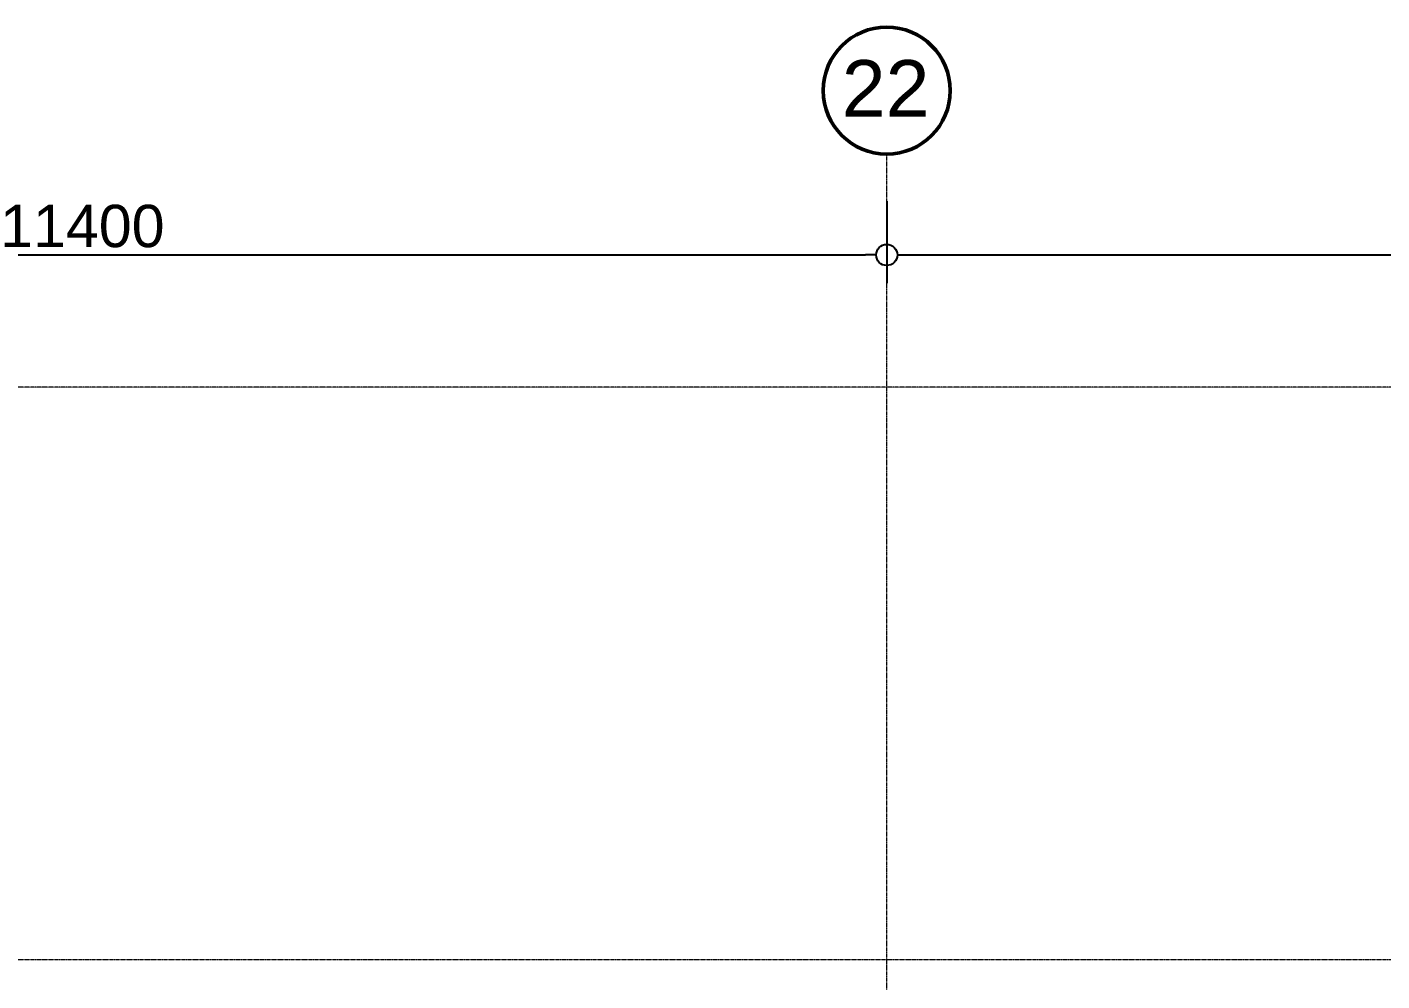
# Model space of a CAD drawing. Header units: millimetres. Extents: x -726012 to -647389, y -20772 to 18805.
# Drawn here: x -682374 to -672774, y 12043 to 18805 of the extents above; entities that cross this region are included whole.
import ezdxf

# ---------------------------------------------------------------- set-up
doc = ezdxf.new("R2010")
doc.units = ezdxf.units.MM
doc.linetypes.add('DPA_Grid _ Level 100', pattern=[10, 5.5, -1.6, 1.3, -1.6])
for name, color, linetype, lineweight in [('A-ANNO-DIMS', 1, 'Continuous', 9), ('S-GRID', 251, 'Continuous', 9), ('S-GRID-IDEN', 3, 'Continuous', 50)]:
    doc.layers.add(name, color=color, linetype=linetype, lineweight=lineweight)
doc.styles.add('Arial', font='arial.ttf', dxfattribs={"height": 400})
doc.styles.add('Arial_2', font='arial.ttf', dxfattribs={"height": 300})
doc.dimstyles.new('DPA-DIM-3_0_C-C', dxfattribs={"dimscale": 304.8, "dimtxt": 306.07782, "dimasz": 0.492126, "dimexe": 0.656168, "dimexo": 0.0625, "dimgap": 0.164042, "dimtad": 1, "dimdec": 0, "dimzin": 0, "dimdsep": 46, "dimtxsty": 'Arial_2', "dimblk1": 'DOTBLANK', "dimblk2": 'DOTBLANK', "dimsah": 1, "dimcen": 0.09, "dimdle": 0.656168, "dimadec": 8, "dimazin": 0, "dimtfac": 1, "dimtdec": 4, "dimtix": 1, "dimtmove": 0, "dimatfit": 3, "dimfxl": 1.312336, "dimfxlon": 1, "dimtvp": 1, "dimtolj": 1, "dimtzin": 0, "dimarcsym": 2})

# ---------------------------------------------------------------- blocks, each defined once
blk = doc.blocks.new('Grid - 100 Scale-2291345-4233-01 ENLARGED MULTI-PURPOSE LEVEL - REFLECTED CEILING PLAN - SHEET 4')
at = {"layer": 'S-GRID-IDEN'}
blk.add_circle((0, 0), 4.5, dxfattribs=at)
blk = doc.blocks.new('_DotBlank')
at = {"color": 0, "linetype": 'ByBlock', "lineweight": -2}
blk.add_line((-0.5, 0), (-1, 0), dxfattribs=at)
blk.add_circle((0, 0), 0.5, dxfattribs=at)
blk = doc.blocks.new('*D1073')
at = {"layer": 'A-ANNO-DIMS', "color": 0, "lineweight": -2, "transparency": 16777216}
for p, q in [((-11400, 25112.5), (-11400, 24531.5)), ((0, 25112.5), (0, 24531.5)), ((-11250, 24731.5), (-150, 24731.5))]:
    blk.add_line(p, q, dxfattribs=at)
at = {"layer": 'Defpoints', "color": 0, "transparency": 16777216}
for p in [(-11400, 25131.5), (0, 25131.5), (0, 24731.5)]:
    blk.add_point(p, dxfattribs=at)
at = {"layer": 'A-ANNO-DIMS', "color": 0, "lineweight": -2, "transparency": 16777216, "xscale": 150, "yscale": 150, "zscale": 150, "rotation": 180}
blk.add_blockref('_DotBlank', (-11400, 24731.5), dxfattribs=at)
at = {"layer": 'A-ANNO-DIMS', "color": 0, "lineweight": -2, "transparency": 16777216, "xscale": 150, "yscale": 150, "zscale": 150}
blk.add_blockref('_DotBlank', (0, 24731.5), dxfattribs=at)
at = {"layer": 'A-ANNO-DIMS', "color": 0, "transparency": 16777216, "insert": (-5700, 24934.7), "char_height": 300, "width": 1384.414, "attachment_point": 5, "style": 'Arial_2'}
blk.add_mtext('\\A1;11400', dxfattribs=at)
blk = doc.blocks.new('*D1074')
at = {"layer": 'A-ANNO-DIMS', "color": 0, "lineweight": -2, "transparency": 16777216}
for p, q in [((0, 25112.5), (0, 24531.5)), ((11400, 25112.5), (11400, 24531.5)), ((150, 24731.5), (11250, 24731.5))]:
    blk.add_line(p, q, dxfattribs=at)
at = {"layer": 'Defpoints', "color": 0, "transparency": 16777216}
for p in [(0, 25131.5), (11400, 25131.5), (11400, 24731.5)]:
    blk.add_point(p, dxfattribs=at)
at = {"layer": 'A-ANNO-DIMS', "color": 0, "lineweight": -2, "transparency": 16777216, "xscale": 150, "yscale": 150, "zscale": 150, "rotation": 180}
blk.add_blockref('_DotBlank', (0, 24731.5), dxfattribs=at)
at = {"layer": 'A-ANNO-DIMS', "color": 0, "lineweight": -2, "transparency": 16777216, "xscale": 150, "yscale": 150, "zscale": 150}
blk.add_blockref('_DotBlank', (11400, 24731.5), dxfattribs=at)
at = {"layer": 'A-ANNO-DIMS', "color": 0, "transparency": 16777216, "insert": (5700, 24934.7), "char_height": 300, "width": 1384.414, "attachment_point": 5, "style": 'Arial_2'}
blk.add_mtext('\\A1;11400', dxfattribs=at)
blk = doc.blocks.new('*U1069')
at = {"layer": 'S-GRID', "linetype": 'DPA_Grid _ Level 100'}
for p, q in [((0, -12746.5), (0, 25446.8)), ((24470.7, 23793.4), (-48391.9, 23793.4)), ((24470.7, 19735.4), (-48391.9, 19735.4))]:
    blk.add_line(p, q, dxfattribs=at)
at = {"layer": 'S-GRID-IDEN', "xscale": 99.99999999999993, "yscale": 99.99999999999993, "zscale": 99.99999999999993}
blk.add_blockref('Grid - 100 Scale-2291345-4233-01 ENLARGED MULTI-PURPOSE LEVEL - REFLECTED CEILING PLAN - SHEET 4', (0, 25896.8), dxfattribs=at)
at = {"layer": 'S-GRID-IDEN', "lineweight": 9, "insert": (-318.8, 26112.7), "char_height": 400, "width": 753.586, "attachment_point": 1, "style": 'Arial'}
blk.add_mtext('22', dxfattribs=at)
at = {"layer": 'A-ANNO-DIMS'}
for base, p1, p2, picture, middle in [((0, 24731.5), (-11400, 25131.5), (0, 25131.5), '*D1073', (-5700, 24934.7)), ((11400, 24731.5), (0, 25131.5), (11400, 25131.5), '*D1074', (5700, 24934.7))]:
    dim = blk.add_linear_dim(base=base, p1=p1, p2=p2, dimstyle='DPA-DIM-3_0_C-C', override={"dimpost": '<>', "dimfxl": 11400}, dxfattribs=at)
    dim.commit()
    dim.dimension.update_dxf_attribs({"geometry": picture, "text_midpoint": middle})

msp = doc.modelspace()

# ---------------------------------------------------------------- block references
msp.add_blockref('*U1069', (-676282.4, -7541.4))

doc.saveas('drawing.dxf')
